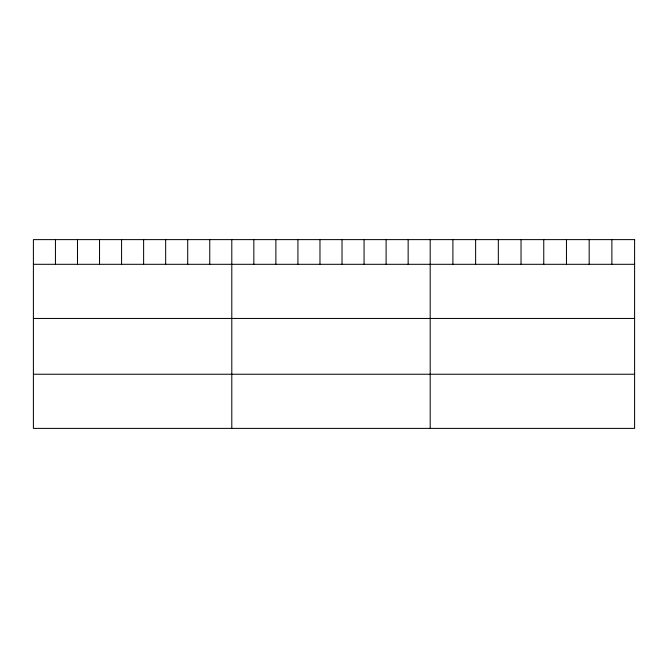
<?xml version="1.0" encoding="UTF-8"?>
<svg xmlns="http://www.w3.org/2000/svg" width="668" height="668" viewBox="0 0 668 668"><rect width="100%" height="100%" fill="white"/><g stroke="black" fill="none" stroke-linecap="round" stroke-linejoin="round"><path stroke-width="1" d="M33.4 264.303L634.6 264.303M33.4 318.452L634.6 318.452M33.4 374.239L634.6 374.239M611.888 239.612L611.888 264.303M589.176 239.612L589.176 264.303M566.464 239.612L566.464 264.303M543.752 239.612L543.752 264.303M521.04 239.612L521.04 264.303M498.328 239.612L498.328 264.303M475.616 239.612L475.616 264.303M452.904 239.612L452.904 264.303M430.192 239.612L430.192 428.388M408.148 239.612L408.148 264.303M386.104 239.612L386.104 264.303M364.06 239.612L364.06 264.303M342.016 239.612L342.016 264.303M319.972 239.612L319.972 264.303M297.928 239.612L297.928 264.303M275.884 239.612L275.884 264.303M253.84 239.612L253.84 264.303M231.796 239.612L231.796 428.388M209.752 239.612L209.752 264.303M187.708 239.612L187.708 264.303M165.664 239.612L165.664 264.303M143.62 239.612L143.62 264.303M121.576 239.612L121.576 264.303M99.532 239.612L99.532 264.303M77.488 239.612L77.488 264.303M55.444 239.612L55.444 264.303M634.6 239.612L33.4 239.612L33.4 428.388L634.6 428.388L634.6 239.612"/></g></svg>
